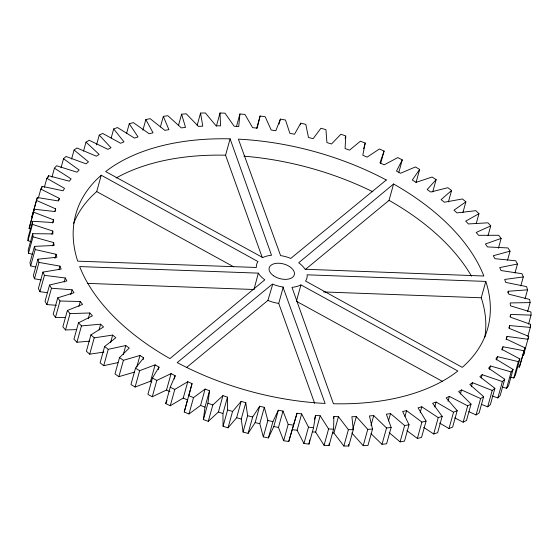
<?xml version="1.0" encoding="UTF-8"?>
<svg xmlns="http://www.w3.org/2000/svg" width="559" height="559" viewBox="0 0 559 559"><rect width="100%" height="100%" fill="white"/><g stroke="black" fill="none" stroke-linecap="round" stroke-linejoin="round"><path stroke-width="0.84" d="M314.431 419.467L315.562 415.379L320.174 415.756L315.639 432.114L324.059 445.299L329.041 445.579L329.09 443.888M329.041 445.579L333.583 429.221L333.905 416.525L338.447 416.665L348.397 429.668L353.281 429.682L351.904 416.707L356.335 416.602L367.759 429.34L372.511 429.088L369.436 415.924L373.733 415.575L386.542 427.956L391.132 427.446L386.381 414.17L390.517 413.583L404.632 425.532L409.034 424.763L402.634 411.473L406.575 410.648L421.905 422.08L426.077 421.06L418.076 407.839L421.8 406.791L438.242 417.629L442.169 416.357L432.617 403.298L436.097 402.026L453.538 412.2L457.192 410.69L446.152 397.875L449.366 396.394L467.694 405.834L471.041 404.101L458.597 391.614L461.524 389.923L480.614 398.574L483.64 396.624L469.86 384.55L472.481 382.67L492.206 390.461L494.89 388.309L479.874 376.738L482.172 374.67L502.394 381.566L504.721 379.219L488.566 368.22L490.522 365.984L511.122 371.931L513.064 369.415L495.882 359.053L497.489 356.67L518.319 361.624L519.877 358.948L501.772 349.305L503.023 346.79L523.944 350.717L525.097 347.908L506.202 339.04L507.076 336.399L527.955 339.285L528.702 336.35L509.137 328.322L509.633 325.583L530.33 327.399L530.666 324.367L510.563 317.226L510.674 314.403L531.05 315.136L530.973 312.027L510.458 305.822L510.192 302.936L530.114 302.587L529.618 299.414L508.837 294.195L508.194 291.26L527.521 289.828L526.613 286.613L505.699 282.407L504.686 279.444L523.294 276.943L521.98 273.714L501.074 270.549L499.69 267.579L517.452 264.023L515.747 260.794L494.994 258.698L493.248 255.743L510.053 251.152L507.963 247.951L487.49 246.924L485.401 244.003L501.13 238.413L498.67 235.262L478.616 235.318L476.191 232.453L490.746 225.892L487.93 222.81L468.435 223.949L465.696 221.154L478.972 213.678L475.821 210.68L457.01 212.895L453.971 210.191L465.885 201.841L462.419 198.955L444.419 202.232L441.1 199.633L451.574 190.472L447.815 187.705L430.744 192.03L427.167 189.557L436.132 179.635L432.107 177.021L416.085 182.353L412.269 180.019L419.662 169.412L415.4 166.959L400.524 173.262L396.506 171.096L402.277 159.867L397.805 157.596L384.173 164.835L379.973 162.83L384.089 151.063L379.428 148.987L367.144 157.107L362.791 155.29L365.223 143.062L360.408 141.189L349.543 150.14L345.071 148.526L345.797 135.907L340.864 134.258L331.494 143.984L326.924 142.573L325.946 129.66L320.929 128.242L313.11 138.674L308.477 137.486L305.801 124.35L300.735 123.176L294.523 134.244L289.855 133.28L285.495 120.024L280.408 119.095L275.846 130.729L271.178 129.995L265.162 116.698L260.096 116.027L256.693 128.297M31.199 241.781L27.95 240.719L28.076 237.638L32.618 221.28L53.168 222.559L53.475 219.778L33.617 212.182L34.162 209.199L54.964 211.554L55.655 208.856L36.405 200.401L37.355 197.53L58.276 200.94L59.338 198.361L40.821 189.096L42.184 186.35L63.076 190.801L64.502 188.341L46.844 178.335L48.598 175.736L69.33 181.193L71.112 178.88L54.433 168.189L56.564 165.757L76.995 172.186L79.126 170.034L63.53 158.735L66.032 156.485L86.023 163.836L88.49 161.858L74.074 150.029L76.932 147.974L96.358 156.199L99.132 154.41L86.009 142.126L89.202 140.281L107.922 149.337L110.996 147.744L99.243 135.082L102.744 133.461L120.646 143.279L123.993 141.895L113.694 128.947L117.481 127.564L134.44 138.073L138.045 136.913L129.262 123.763L133.315 122.617L149.211 133.762L153.047 132.818L145.843 119.556L150.133 118.662L164.87 130.359L168.909 129.653L163.333 116.356L167.833 115.72L181.305 127.892L185.525 127.424L181.605 114.197L186.28 113.819L198.41 126.383L202.777 126.159L200.548 113.072L205.37 112.96L216.067 125.838L220.553 125.852L220.029 113.009L224.97 113.156L234.165 126.264L238.742 126.523L239.923 113.994L244.94 114.406L252.577 127.648L257.21 128.151L260.096 116.027M27.95 240.719L32.485 224.362L32.618 221.28M315.562 415.379L313.529 427.712L308.994 444.07L303.942 443.525L308.484 427.167L301.65 413.891L296.997 413.276L288.737 441.512L283.651 440.716L288.192 424.358L282.994 411.075L278.326 410.222L273.784 426.58L268.397 437.942L263.317 436.886L267.852 420.529L264.33 407.322L259.676 406.246L255.142 422.604L248.119 433.365L243.074 432.065L247.609 415.707L245.778 402.676L241.174 401.369L236.639 417.727L228.037 427.817L223.062 426.279L227.597 409.922L227.471 397.149L222.943 395.632L218.408 411.99L208.276 421.339L203.406 419.578L204.985 407.141L209.52 390.783L205.104 389.064L193.519 397.61L188.984 413.967L184.246 411.99L187.517 399.978L183.24 398.071L170.271 405.757L165.702 403.584L170.236 387.226L175.184 375.718L171.075 373.629L156.806 380.406L152.272 396.764L147.897 394.402L152.432 378.045L159.022 367.116L155.102 364.866L139.638 370.687L135.488 368.15L143.677 357.879L139.981 355.475L123.42 360.303L119.521 357.613L129.248 348.061L125.796 345.525L108.25 349.326L104.631 346.503L115.839 337.734L112.659 335.079L94.233 337.832L90.921 334.89L103.534 326.966L100.641 324.213L81.467 325.897L78.484 322.85L92.41 315.828L89.824 312.991L70.036 313.599L67.394 310.476L82.55 304.389L80.293 301.497L60.016 301.015L57.738 297.835L74.019 292.734L72.097 289.8L51.463 288.234L49.562 285.02L66.863 280.939L65.298 277.977L44.447 275.342L42.938 272.107L61.141 269.075L59.939 266.112L39.011 262.423L37.907 259.201L56.885 257.231L56.054 254.282L35.189 249.559L34.49 246.365L54.125 245.478L53.678 242.564L33.009 236.848L32.722 233.697L52.888 233.893L52.812 231.035L32.485 224.362M203.406 419.578L207.941 403.221L209.52 390.783M308.994 444.07L309.672 439.961M30.675 229.148L29.082 228.54L34.162 209.199M524.167 352.708L523.42 355.643L528.702 336.35M170.271 405.757L174.806 389.399L187.775 381.713L192.051 383.621L188.781 395.639L193.519 397.61M36.405 200.401L31.87 216.759L32.583 214.607M32.82 213.887L37.355 197.53M29.082 228.54L33.617 212.182M38.326 198.096L40.821 189.096M41.499 188.802L42.184 186.35M44.35 187.328L46.844 178.335M48.144 177.371L48.598 175.736M32.722 233.697L28.188 250.055L28.474 253.206L32.611 254.345M28.474 253.206L33.009 236.848M51.938 177.189L54.433 168.189M34.49 246.365L29.955 262.723L30.654 265.916L35.664 267.048M30.654 265.916L35.189 249.559M61.036 167.728L63.53 158.735M37.907 259.201L33.365 275.552L34.476 278.78L41.17 279.961M34.476 278.78L39.011 262.423M54.971 211.309L55.655 208.856M58.66 200.814L59.338 198.361M52.567 223.048L53.475 219.778M71.58 159.022L74.074 150.029M51.903 234.305L52.812 231.035M42.938 272.107L38.403 288.465L39.913 291.7L47.417 292.65M39.913 291.7L44.447 275.342M52.77 245.834L53.678 242.564M83.515 151.119L86.009 142.126M54.922 258.37L56.054 254.282M49.562 285.02L45.027 301.378L46.928 304.592L56.382 305.305M46.928 304.592L51.463 288.234M59.03 269.382L59.939 266.112M96.525 144.9L99.243 135.082M57.738 297.835L53.196 314.193L55.474 317.372L65.613 317.61M64.166 282.064L65.298 277.977M55.474 317.372L60.016 301.015M111.199 137.947L113.694 128.947M73.606 223.551A213.713 124.105 15.5 0 1 96.714 191.583L101.249 175.226L257.965 261.549A26.063 15.135 15.5 0 0 256.343 267.461L77.715 261.172A213.713 124.105 15.5 0 1 101.249 175.226M70.734 294.705L72.097 289.8M67.394 310.476L62.86 326.833L65.501 329.95L76.688 329.614M65.501 329.95L70.036 313.599M126.537 133.573L129.262 123.763M78.931 306.402L80.293 301.497M78.484 322.85L73.949 339.208L76.932 342.255L89.433 341.158M76.932 342.255L81.467 325.897M88.238 318.721L89.824 312.991M142.894 130.184L145.843 119.556M90.921 334.89L86.386 351.248L89.699 354.189L103.932 352.065M89.699 354.189L94.233 337.832M99.048 329.936L100.641 324.213M160.384 126.991L163.333 116.356M104.631 346.503L100.096 362.854L103.715 365.684L117.921 362.609M103.715 365.684L108.25 349.326M110.612 342.443L112.659 335.079M178.433 125.642L181.605 114.197M119.521 357.613L114.986 373.971L118.878 376.661L134.614 372.07M123.301 354.525L125.796 345.525M118.878 376.661L123.42 360.303M197.145 125.342L200.548 113.072M135.488 368.15L130.953 384.508L135.103 387.045L150.567 381.224L151.873 381.972M136.801 366.928L139.981 355.475M135.103 387.045L139.638 370.687M143.223 359.514L143.677 357.879M216.403 126.096L220.029 113.009M150.567 381.224L155.102 364.866M158.344 369.569L159.022 367.116M262.311 257.664L225.57 155.206L230.105 138.849A213.713 124.105 15.5 0 0 105.665 171.585L262.786 257.566A26.063 15.135 15.5 0 1 271.534 255.267L230.105 138.849M236.52 126.264L239.923 113.994M152.272 396.764L166.533 389.986L171.075 373.629M174.275 378.988L175.184 375.718M183.24 398.071L187.775 381.713M184.246 411.99L192.051 383.621M188.984 413.967L200.569 405.422L205.104 389.064M279.046 124L280.408 119.095M208.276 421.339L212.818 404.982L222.943 395.632M253.926 289.709L258.328 273.141L79.657 266.573A213.713 124.105 15.5 0 0 169.929 358.599L264.812 279.828A26.063 15.135 15.5 0 1 258.461 273.351L258.328 273.141M300.281 124.811L300.735 123.176M223.062 426.279L222.936 413.506L227.471 397.149M228.037 427.817L232.572 411.459L241.174 401.369M186.755 367.333L267.908 300.414L272.75 284.189A26.063 15.135 15.5 0 0 282.931 286.998L325.121 403.437A213.713 124.105 15.5 0 1 177.21 362.595L272.443 284.056M243.074 432.065L241.243 419.033L245.778 402.676M314.689 403.402L278.724 303.404L283.259 287.046M248.119 433.365L252.654 417.007L259.676 406.246M263.317 436.886L259.795 423.68L264.33 407.322M300.945 284.915L300.728 285.027A26.063 15.135 15.5 0 1 291.973 287.326L333.409 403.745A213.713 124.105 15.5 0 0 457.849 371.008L300.945 284.915L296.41 301.266L442.595 381.483M345.113 138.359L345.567 136.724M268.397 437.942L272.932 421.584L278.326 410.222M283.651 440.716L278.459 427.432L282.994 411.075M363.629 148.785L365.223 143.062M288.737 441.512L296.997 413.276M303.942 443.525L297.115 430.248L301.65 413.891M380.686 163.333L384.089 151.063M305.305 269.536L389.043 200.353L393.578 183.995A213.713 124.105 15.5 0 1 483.856 276.02L305.053 269.242A26.063 15.135 15.5 0 0 298.702 262.765L393.578 183.995M398.874 172.137L402.277 159.867M324.059 445.299L328.594 428.942L320.174 415.756M333.457 418.16L333.905 416.525M353.281 429.682L348.746 446.04L343.862 446.026L333.912 433.022L338.447 416.665M416.036 182.5L419.662 169.412M343.862 446.026L348.397 429.668M352.932 428.872L356.335 416.602M432.729 191.905L436.132 179.635M372.511 429.088L367.976 445.446L363.217 445.691L367.759 429.34M371.008 425.385L373.733 415.575M448.402 201.918L451.574 190.472M388.47 420.948L390.517 413.583M391.132 427.446L386.597 443.804L382.007 444.314L386.542 427.956M404.989 416.378L406.575 410.648M462.936 212.476L465.885 201.841M389.19 432.659L400.097 441.889L404.632 425.532M409.034 424.763L404.492 441.121L400.097 441.889M420.214 412.514L421.8 406.791M476.254 223.488L478.972 213.678M406.917 430.647L417.37 438.438L421.905 422.08M426.077 421.06L421.542 437.417L417.37 438.438M434.741 406.931L436.097 402.026M488.028 235.709L490.746 225.892M423.701 427.383L433.707 433.987L438.242 417.629M442.169 416.357L437.634 432.715L433.707 433.987M448.011 401.299L449.366 396.394M484.842 337.112A213.713 124.105 15.5 0 0 481.257 297.779L485.792 281.422L307.136 274.811A26.063 15.135 15.5 0 1 305.549 281.044L462.258 367.361A213.713 124.105 15.5 0 0 485.792 281.422M498.404 248.224L501.13 238.413M439.556 423.044L449.003 428.557L453.538 412.2M460.392 394.011L461.524 389.923M457.192 410.69L452.65 427.048L449.003 428.557M471.349 386.758L472.481 382.67M507.558 260.145L510.053 251.152M454.76 417.859L463.159 422.192L467.694 405.834M471.041 404.101L466.506 420.459L463.159 422.192M481.264 377.94L482.172 374.67M507.74 292.895L508.194 291.26M514.958 273.023L517.452 264.023M468.917 411.69L476.072 414.932L480.614 398.574M489.614 369.254L490.522 365.984M483.64 396.624L479.098 412.982L476.072 414.932M496.581 359.94L497.489 356.67M509.997 316.855L510.451 315.22M502.115 350.06L503.023 346.79M508.956 328.035L509.633 325.583M520.792 285.942L523.294 276.943M506.168 339.669L507.076 336.399M481.355 404.325L487.672 406.819L492.206 390.461M494.89 388.309L490.348 404.667L487.672 406.819M525.027 298.82L527.521 289.828M492.199 395.989L497.859 397.917L502.394 381.566M504.721 379.219L500.179 395.576L497.859 397.917M527.619 311.58L530.114 302.587M502.464 387.101L506.587 388.288L511.122 371.931M513.064 369.415L508.529 385.773L506.587 388.288M528.555 324.136L531.05 315.136M510.451 377.185L513.784 377.982L518.319 361.624M519.877 358.948L515.342 375.306L513.784 377.982M530.212 326.002L530.666 324.367M517.732 366.76L519.409 367.074L523.944 350.717M527.836 336.392L530.33 327.399M525.097 347.908L519.409 367.074M165.702 403.584L167.015 400.517M332.395 432.973L333.912 433.022M323.521 291.945L481.257 297.779M87.323 283.378L253.793 289.499M328.594 428.942L333.583 429.221M312.565 431.862L315.639 432.114M308.484 427.167L313.529 427.712M292.455 429.633L297.115 430.248M278.724 303.404L278.396 303.355A26.063 15.135 15.5 0 1 268.215 300.546L267.908 300.414M288.192 424.358L293.272 425.161M273.784 426.58L278.459 427.432M267.852 420.529L272.932 421.584M255.142 422.604L259.795 423.68M247.609 415.707L252.654 417.007M236.639 417.727L241.243 419.033M227.597 409.922L232.572 411.459M218.408 411.99L222.936 413.506M207.941 403.221L212.818 404.982M200.569 405.422L204.985 407.141M170.236 387.226L174.806 389.399M166.533 389.986L169.964 391.726M152.432 378.045L156.806 380.406M96.714 191.583L233.655 266.811M371.022 433.7L382.007 444.314M351.8 432.959L363.217 445.691M348.564 444.307L348.746 446.04M116.097 178.028A213.713 124.105 15.5 0 1 225.57 155.206M243.892 156.164A213.713 124.105 15.5 0 1 372.811 191.765M389.043 200.353A213.713 124.105 15.5 0 1 471.503 276.174M386.304 179.998L290.757 258.405A26.063 15.135 15.5 0 0 280.583 255.596L238.393 139.156A213.713 124.105 15.5 0 1 386.304 179.998M273.547 275.748A13.032 7.567 15.5 0 0 294.272 274.916A13.032 7.567 15.5 0 0 277.453 263.233A13.032 7.567 15.5 0 0 273.547 275.748"/></g></svg>
